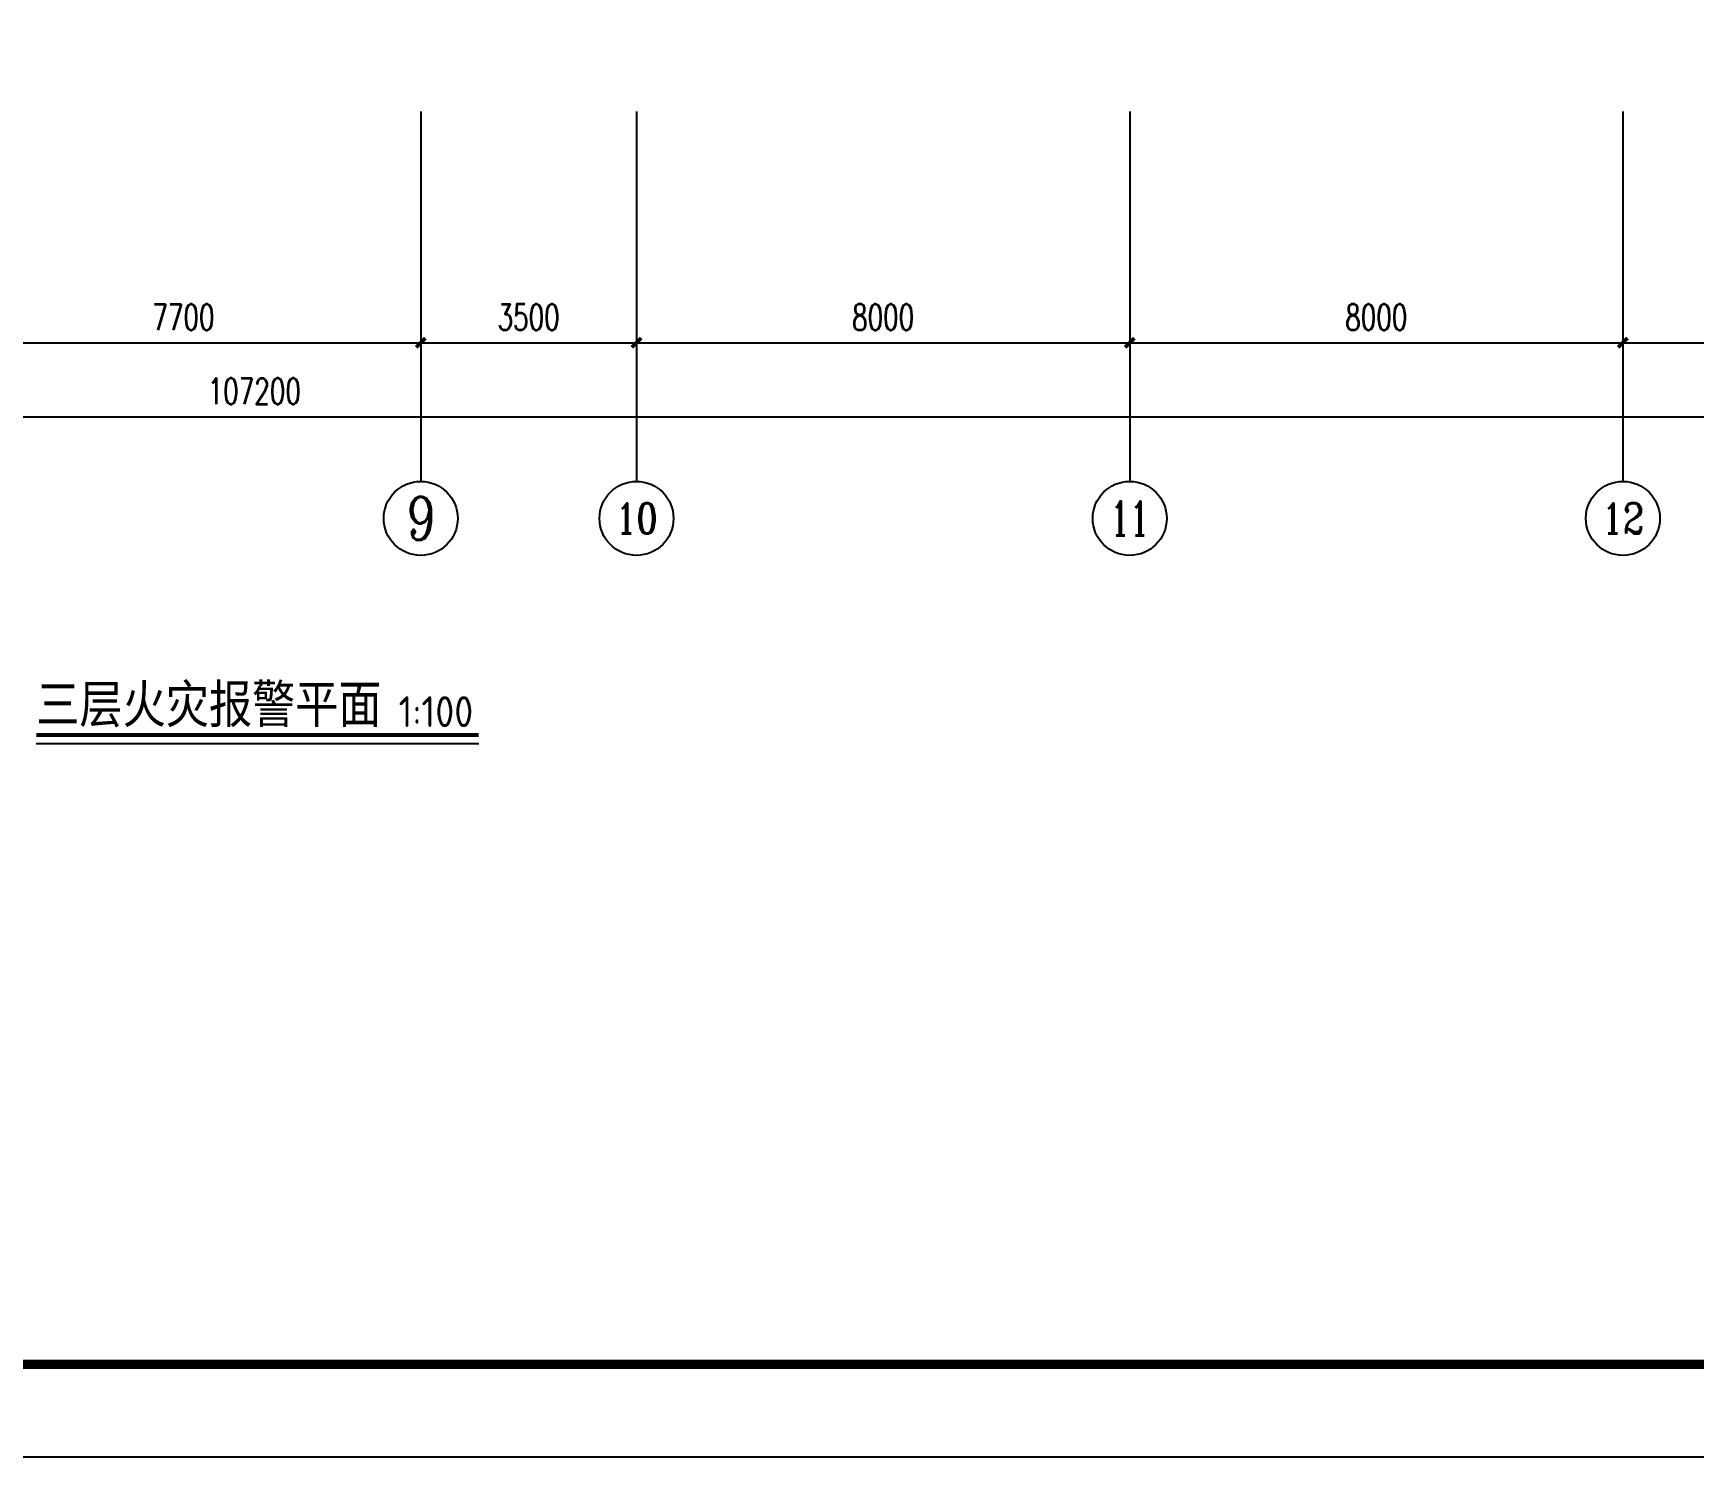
# Model space of a CAD drawing. Extents: x 1725663 to 4653551, y -550461 to 248782.
# Drawn here: x 2336157 to 2363093, y -410778 to -387683 of the extents above; entities that cross this region are included whole.
import ezdxf
from ezdxf.enums import TextEntityAlignment as Align

# ---------------------------------------------------------------- set-up
doc = ezdxf.new("R2010")
doc.units = 0
doc.header["$LTSCALE"] = 1000
for name, color, linetype in [('0-底图', 7, 'Continuous'), ('AXIS', 3, 'Continuous'), ('AXIS_TEXT', 7, 'Continuous'), ('BTTK', 7, 'Continuous'), ('PUB_TITLE', 4, 'Continuous'), ('TEL_SYMB', 3, 'Continuous')]:
    doc.layers.add(name, color=color, linetype=linetype)
doc.styles.add('_TCH_AXIS', font='COMPLEX', dxfattribs={"bigfont": 'GBCBIG'})
doc.styles.add('A_DIM_T3', font='SIMPLEX', dxfattribs={"width": 0.7, "bigfont": 'HZ'})
doc.styles.add('COMPLEX', font='COMPLEX')
doc.styles.add('HZ(TK)', font='geniso.shx', dxfattribs={"width": 0.9, "bigfont": 'hztxt.shx'})
doc.styles.get("Standard").update_dxf_attribs({"font": 'geniso.shx', "bigfont": 'hztxt.shx'})
doc.dimstyles.new('_TCH_ARCH&&150', dxfattribs={"dimtxt": 420, "dimasz": 150, "dimexe": 375, "dimexo": 450, "dimgap": 202.5, "dimtad": 1, "dimdec": 0, "dimzin": 0, "dimdsep": 46, "dimtxsty": 'A_DIM_T3', "dimblk": 'ARCHTICK', "dimcen": 0.09, "dimclrt": 7, "dimazin": 2, "dimtfac": 1, "dimtdec": 0, "dimtix": 1, "dimtmove": 2, "dimatfit": 3, "dimfxl": 150, "dimtolj": 1, "dimtzin": 0, "dimarcsym": 0})

# ---------------------------------------------------------------- blocks, each defined once
blk = doc.blocks.new('vhtemplate_2020年新竖式图框_A0')
at = {"layer": 'PUB_TITLE', "color": 7}
blk.add_lwpolyline([(0, 0), (1189, 0), (1189, 841), (0, 841)], close=True, dxfattribs=at)
at = {"layer": 'PUB_TITLE', "const_width": 1}
blk.add_lwpolyline([(25, 10), (1179, 10), (1179, 831), (25, 831)], close=True, dxfattribs=at)
at = {"layer": 'BTTK', "color": 4, "style": 'HZ(TK)', "width": 0.9}
for tag, p in [('合作单位', (1144, 743.5)), ('建设单位', (1144, 209.5)), ('工程名称', (1144, 176.5)), ('子项名称', (1154, 160)), ('图纸名称', (1144, 141))]:
    blk.add_attdef(tag, text='', height=3.5, dxfattribs=at).set_placement(p, align=Align.MIDDLE_CENTER)
for tag, p in [('注册证书号', (1156.5, 309.01)), ('注册印章号', (1156.5, 301.01)), ('设计号', (1154, 193)), ('图别', (1137.75, 34)), ('图号', (1170.25, 34)), ('版本号', (1137.75, 26)), ('日期', (1170.25, 26))]:
    blk.add_attdef(tag, text='', height=3.5, dxfattribs=at).set_placement(p, align=Align.MIDDLE)
blk = doc.blocks.new('_ArchTick')
at = {"color": 0, "linetype": 'ByBlock', "const_width": 0.4}
blk.add_lwpolyline([(-0.5, -0.5), (0.5, 0.5)], dxfattribs=at)
blk = doc.blocks.new('*D790')
at = {"layer": 'AXIS', "color": 0, "lineweight": -2, "transparency": 16777216}
for p, q in [((1497007, -308271), (1497007, -313146)), ((1604207, -308271), (1604207, -313146)), ((1497007, -312771), (1604207, -312771))]:
    blk.add_line(p, q, dxfattribs=at)
at = {"layer": 'Defpoints', "color": 0, "transparency": 16777216}
for p in [(1497007, -307821), (1604207, -307821), (1604207, -312771)]:
    blk.add_point(p, dxfattribs=at)
at = {"layer": 'AXIS', "color": 0, "lineweight": -2, "transparency": 16777216, "xscale": 150, "yscale": 150, "zscale": 150, "rotation": 180}
blk.add_blockref('_ArchTick', (1497007, -312771), dxfattribs=at)
at = {"layer": 'AXIS', "color": 0, "lineweight": -2, "transparency": 16777216, "xscale": 150, "yscale": 150, "zscale": 150}
blk.add_blockref('_ArchTick', (1604207, -312771), dxfattribs=at)
at = {"layer": 'AXIS', "color": 7, "transparency": 16777216, "insert": (1550607, -312358), "char_height": 420, "attachment_point": 5, "style": 'A_DIM_T3'}
blk.add_mtext('\\A1;107200', dxfattribs=at)
blk = doc.blocks.new('*D799')
at = {"layer": 'AXIS', "color": 0, "lineweight": -2, "transparency": 16777216}
for p, q in [((1545607, -308271), (1545607, -311946)), ((1553307, -308271), (1553307, -311946)), ((1545607, -311571), (1553307, -311571))]:
    blk.add_line(p, q, dxfattribs=at)
at = {"layer": 'Defpoints', "color": 0, "transparency": 16777216}
for p in [(1545607, -307821), (1553307, -307821), (1553307, -311571)]:
    blk.add_point(p, dxfattribs=at)
at = {"layer": 'AXIS', "color": 0, "lineweight": -2, "transparency": 16777216, "xscale": 150, "yscale": 150, "zscale": 150, "rotation": 180}
blk.add_blockref('_ArchTick', (1545607, -311571), dxfattribs=at)
at = {"layer": 'AXIS', "color": 0, "lineweight": -2, "transparency": 16777216, "xscale": 150, "yscale": 150, "zscale": 150}
blk.add_blockref('_ArchTick', (1553307, -311571), dxfattribs=at)
at = {"layer": 'AXIS', "color": 7, "transparency": 16777216, "insert": (1549457, -311158), "char_height": 420, "attachment_point": 5, "style": 'A_DIM_T3'}
blk.add_mtext('\\A1;7700', dxfattribs=at)
blk = doc.blocks.new('*D800')
at = {"layer": 'AXIS', "color": 0, "lineweight": -2, "transparency": 16777216}
for p, q in [((1553307, -308271), (1553307, -311946)), ((1556807, -308271), (1556807, -311946)), ((1553307, -311571), (1556807, -311571))]:
    blk.add_line(p, q, dxfattribs=at)
at = {"layer": 'Defpoints', "color": 0, "transparency": 16777216}
for p in [(1553307, -307821), (1556807, -307821), (1556807, -311571)]:
    blk.add_point(p, dxfattribs=at)
at = {"layer": 'AXIS', "color": 0, "lineweight": -2, "transparency": 16777216, "xscale": 150, "yscale": 150, "zscale": 150, "rotation": 180}
blk.add_blockref('_ArchTick', (1553307, -311571), dxfattribs=at)
at = {"layer": 'AXIS', "color": 0, "lineweight": -2, "transparency": 16777216, "xscale": 150, "yscale": 150, "zscale": 150}
blk.add_blockref('_ArchTick', (1556807, -311571), dxfattribs=at)
at = {"layer": 'AXIS', "color": 7, "transparency": 16777216, "insert": (1555057, -311158), "char_height": 420, "attachment_point": 5, "style": 'A_DIM_T3'}
blk.add_mtext('\\A1;3500', dxfattribs=at)
blk = doc.blocks.new('*D801')
at = {"layer": 'AXIS', "color": 0, "lineweight": -2, "transparency": 16777216}
for p, q in [((1556807, -308271), (1556807, -311946)), ((1564807, -308271), (1564807, -311946)), ((1556807, -311571), (1564807, -311571))]:
    blk.add_line(p, q, dxfattribs=at)
at = {"layer": 'Defpoints', "color": 0, "transparency": 16777216}
for p in [(1556807, -307821), (1564807, -307821), (1564807, -311571)]:
    blk.add_point(p, dxfattribs=at)
at = {"layer": 'AXIS', "color": 0, "lineweight": -2, "transparency": 16777216, "xscale": 150, "yscale": 150, "zscale": 150, "rotation": 180}
blk.add_blockref('_ArchTick', (1556807, -311571), dxfattribs=at)
at = {"layer": 'AXIS', "color": 0, "lineweight": -2, "transparency": 16777216, "xscale": 150, "yscale": 150, "zscale": 150}
blk.add_blockref('_ArchTick', (1564807, -311571), dxfattribs=at)
at = {"layer": 'AXIS', "color": 7, "transparency": 16777216, "insert": (1560807, -311158), "char_height": 420, "attachment_point": 5, "style": 'A_DIM_T3'}
blk.add_mtext('\\A1;8000', dxfattribs=at)
blk = doc.blocks.new('*D802')
at = {"layer": 'AXIS', "color": 0, "lineweight": -2, "transparency": 16777216}
for p, q in [((1564807, -308271), (1564807, -311946)), ((1572807, -308271), (1572807, -311946)), ((1564807, -311571), (1572807, -311571))]:
    blk.add_line(p, q, dxfattribs=at)
at = {"layer": 'Defpoints', "color": 0, "transparency": 16777216}
for p in [(1564807, -307821), (1572807, -307821), (1572807, -311571)]:
    blk.add_point(p, dxfattribs=at)
at = {"layer": 'AXIS', "color": 0, "lineweight": -2, "transparency": 16777216, "xscale": 150, "yscale": 150, "zscale": 150, "rotation": 180}
blk.add_blockref('_ArchTick', (1564807, -311571), dxfattribs=at)
at = {"layer": 'AXIS', "color": 0, "lineweight": -2, "transparency": 16777216, "xscale": 150, "yscale": 150, "zscale": 150}
blk.add_blockref('_ArchTick', (1572807, -311571), dxfattribs=at)
at = {"layer": 'AXIS', "color": 7, "transparency": 16777216, "insert": (1568807, -311158), "char_height": 420, "attachment_point": 5, "style": 'A_DIM_T3'}
blk.add_mtext('\\A1;8000', dxfattribs=at)
blk = doc.blocks.new('*D803')
at = {"layer": 'AXIS', "color": 0, "lineweight": -2, "transparency": 16777216}
for p, q in [((1572807, -308271), (1572807, -311946)), ((1580807, -308271), (1580807, -311946)), ((1572807, -311571), (1580807, -311571))]:
    blk.add_line(p, q, dxfattribs=at)
at = {"layer": 'Defpoints', "color": 0, "transparency": 16777216}
for p in [(1572807, -307821), (1580807, -307821), (1580807, -311571)]:
    blk.add_point(p, dxfattribs=at)
at = {"layer": 'AXIS', "color": 0, "lineweight": -2, "transparency": 16777216, "xscale": 150, "yscale": 150, "zscale": 150, "rotation": 180}
blk.add_blockref('_ArchTick', (1572807, -311571), dxfattribs=at)
at = {"layer": 'AXIS', "color": 0, "lineweight": -2, "transparency": 16777216, "xscale": 150, "yscale": 150, "zscale": 150}
blk.add_blockref('_ArchTick', (1580807, -311571), dxfattribs=at)
at = {"layer": 'AXIS', "color": 7, "transparency": 16777216, "insert": (1576807, -311158), "char_height": 420, "attachment_point": 5, "style": 'A_DIM_T3'}
blk.add_mtext('\\A1;8000', dxfattribs=at)
blk = doc.blocks.new('_AXISO')
blk.add_circle((0, 0), 0.5)
at = {"layer": 'AXIS_TEXT', "style": 'COMPLEX', "width": 1.041667}
blk.add_attdef('A', text='', height=0.56, dxfattribs=at).set_placement((-0.25, -0.28), (0.25, -0.28), align=Align.FIT)
blk = doc.blocks.new('ugjhk')
at = {"layer": 'AXIS'}
for p, q in [((1553307, -307820.8), (1553307, -313820.8)), ((1556807, -307820.8), (1556807, -313820.8)), ((1564807, -307820.8), (1564807, -313820.8)), ((1572807, -307820.8), (1572807, -313820.8))]:
    blk.add_line(p, q, dxfattribs=at)
ref = blk.add_blockref('_AXISO', (1553307, -314420.8), dxfattribs=dict(at, xscale=1200, yscale=1200, zscale=1200))
ref.add_attrib('A', '9', dxfattribs={"layer": 'AXIS_TEXT', "height": 698.9, "style": '_TCH_AXIS'}).set_placement((1553074, -314770.3), (1553540, -314770.3), align=Align.FIT)
ref = blk.add_blockref('_AXISO', (1556807, -314420.8), dxfattribs=dict(at, xscale=1200, yscale=1200, zscale=1200))
ref.add_attrib('A', '10', dxfattribs={"layer": 'AXIS_TEXT', "height": 492.67, "style": '_TCH_AXIS'}).set_placement((1556466.8, -314667.1), (1557147.2, -314667.1), align=Align.FIT)
ref = blk.add_blockref('_AXISO', (1564807, -314420.8), dxfattribs=dict(at, xscale=1200, yscale=1200, zscale=1200))
ref.add_attrib('A', '11', dxfattribs={"layer": 'AXIS_TEXT', "height": 553.14, "style": '_TCH_AXIS'}).set_placement((1564490.9, -314697.4), (1565123.1, -314697.4), align=Align.FIT)
ref = blk.add_blockref('_AXISO', (1572807, -314420.8), dxfattribs=dict(at, xscale=1200, yscale=1200, zscale=1200))
ref.add_attrib('A', '12', dxfattribs={"layer": 'AXIS_TEXT', "height": 492.67, "style": '_TCH_AXIS'}).set_placement((1572466.8, -314667.1), (1573147.2, -314667.1), align=Align.FIT)
for p1, p2, distance, picture, middle in [((1497007, -307820.8), (1604207, -307820.8), -4950, '*D790', (1550607, -312358.3)), ((1545607, -307820.8), (1553307, -307820.8), -3750, '*D799', (1549457, -311158.3)), ((1553307, -307820.8), (1556807, -307820.8), -3750, '*D800', (1555057, -311158.3)), ((1556807, -307820.8), (1564807, -307820.8), -3750, '*D801', (1560807, -311158.3)), ((1564807, -307820.8), (1572807, -307820.8), -3750, '*D802', (1568807, -311158.3)), ((1572807, -307820.8), (1580807, -307820.8), -3750, '*D803', (1576807, -311158.3))]:
    dim = blk.add_aligned_dim(p1=p1, p2=p2, distance=distance, dimstyle='_TCH_ARCH&&150', dxfattribs=at)
    dim.commit()
    dim.dimension.update_dxf_attribs({"geometry": picture, "text_midpoint": middle})

msp = doc.modelspace()

# ---------------------------------------------------------------- linework, layer by layer
at = {"layer": 'TEL_SYMB', "const_width": 70}
msp.add_lwpolyline([(2336207, -399068), (2343384, -399068)], dxfattribs=at)
msp.add_lwpolyline([(2336207, -399068), (2343384, -399068)], dxfattribs=at)
at = {"layer": 'TEL_SYMB'}
msp.add_lwpolyline([(2336207, -399208), (2343384, -399208)], dxfattribs=at)
msp.add_lwpolyline([(2336207, -399208), (2343384, -399208)], dxfattribs=at)

# ---------------------------------------------------------------- block references
at = {"layer": '0-底图', "xscale": 150, "yscale": 150, "zscale": 150}
msp.add_blockref('vhtemplate_2020年新竖式图框_A0', (2257784, -410778), dxfattribs=at)
at = {"layer": '0-底图'}
msp.add_blockref('ugjhk', (789136, -81133), dxfattribs=at)

# ---------------------------------------------------------------- texts
at = {"layer": 'TEL_SYMB', "color": 7}
for s, height, p in [('三层火灾报警平面', 700, (2336207, -398939)), ('三层火灾报警平面', 700, (2336207, -398939)), ('1:100', 500, (2342083, -398939)), ('1:100', 500, (2342083, -398939))]:
    msp.add_text(s, height=height, dxfattribs=at).set_placement(p)

doc.saveas('drawing.dxf')
